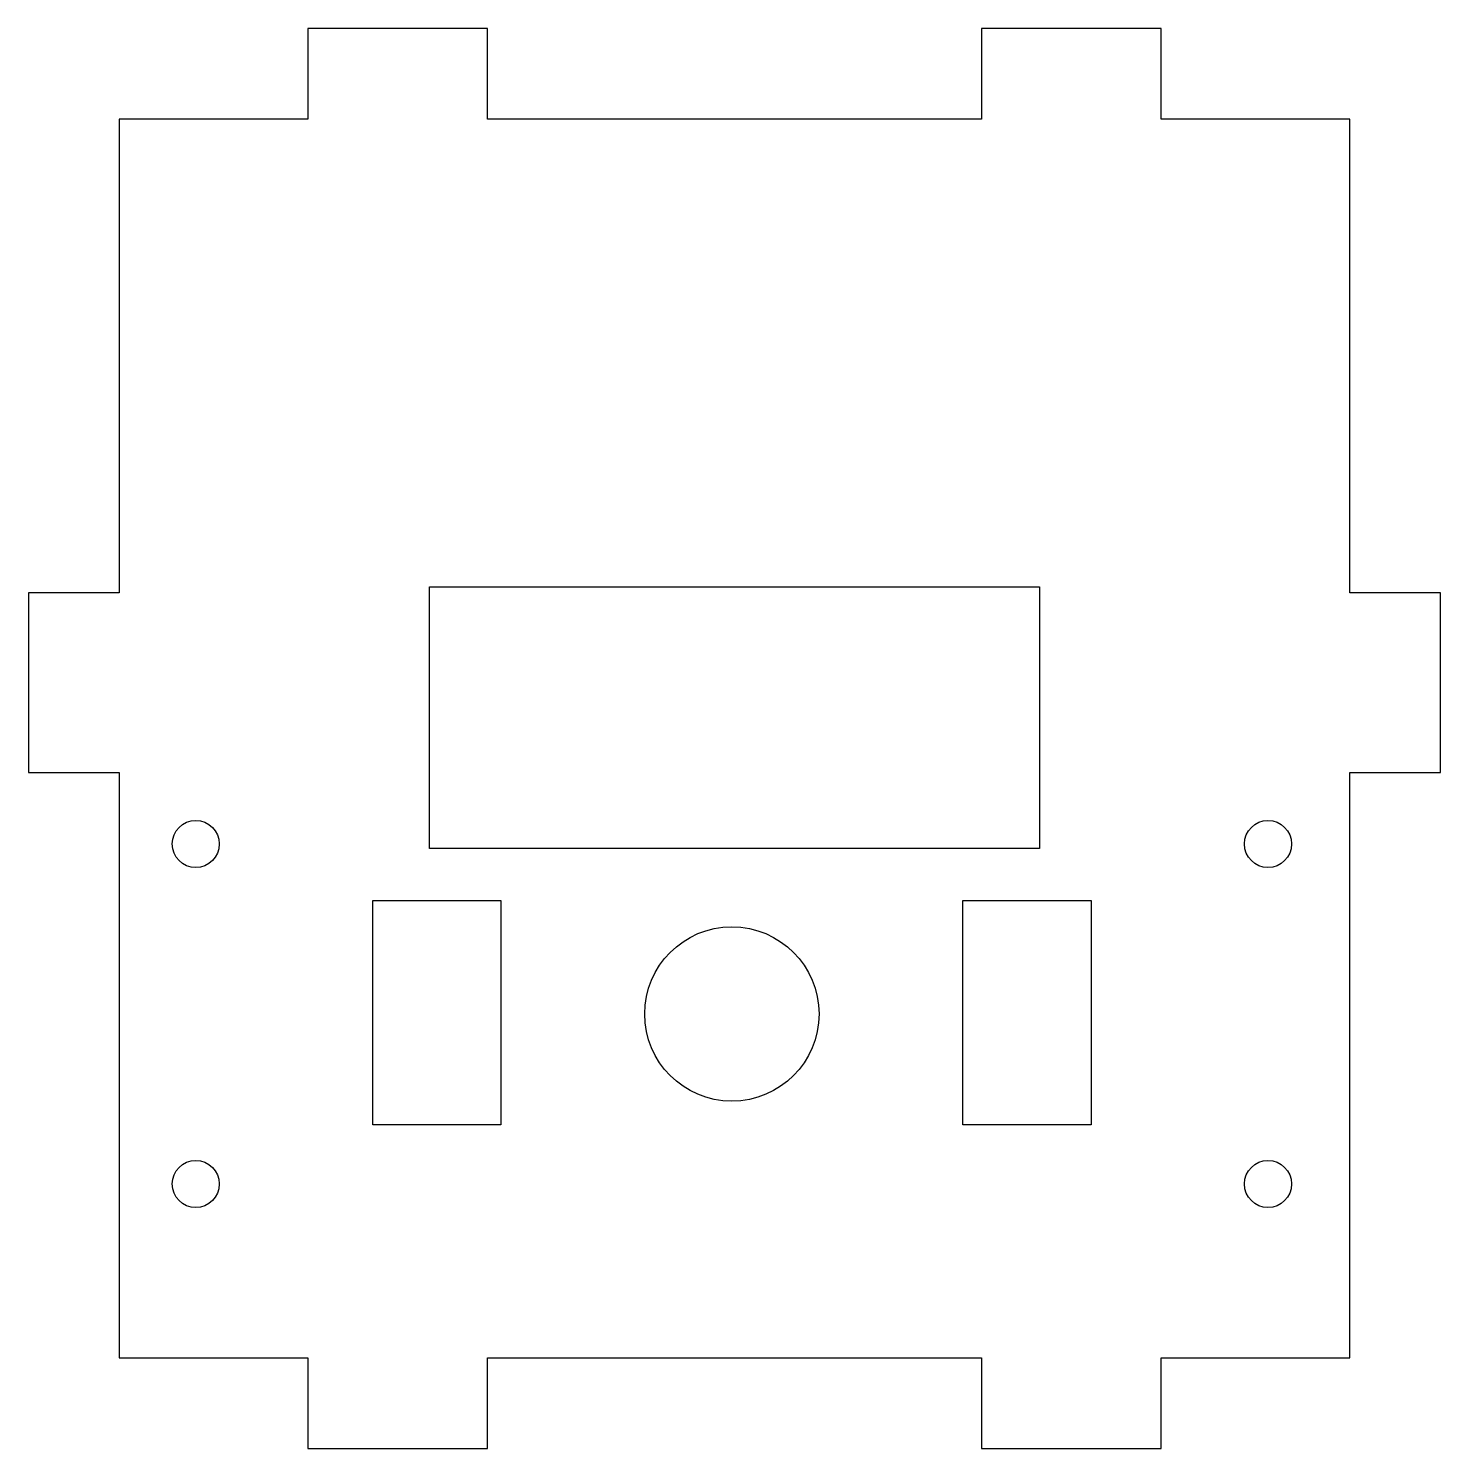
# Model space of a CAD drawing. Header units: millimetres. Extents: x -12.6 to 68.4, y -18.4 to 63.
import ezdxf

# ---------------------------------------------------------------- set-up
doc = ezdxf.new("R2010")
doc.units = ezdxf.units.MM

msp = doc.modelspace()

# ---------------------------------------------------------------- linework, layer by layer
for points in [[(52.379, -13.225), (63.2, -13.225), (63.2, 20.344), (68.4, 20.344), (68.4, 30.656), (63.2, 30.656), (63.2, 57.825), (52.379, 57.825), (52.379, 63.025), (42.067, 63.025), (42.067, 57.825), (13.733, 57.825), (13.733, 63.025), (3.421, 63.025), (3.421, 57.825), (-7.4, 57.825), (-7.4, 30.656), (-12.6, 30.656), (-12.6, 20.344), (-7.4, 20.344), (-7.4, -13.225), (3.421, -13.225), (3.421, -18.425), (13.733, -18.425), (13.733, -13.225), (42.067, -13.225), (42.067, -18.425), (52.379, -18.425)], [(10.4, 16), (10.4, 31), (45.4, 31), (45.4, 16)], [(7.15, 0.15), (7.15, 13), (14.5, 13), (14.5, 0.15)], [(41, 0.15), (41, 13), (48.35, 13), (48.35, 0.15)]]:
    msp.add_lwpolyline(points, close=True)
for centre, radius in [((-3, 16.25), 1.35), ((58.5, 16.25), 1.35), ((27.75, 6.5), 5), ((-3, -3.25), 1.35), ((58.5, -3.25), 1.35)]:
    msp.add_circle(centre, radius)

doc.saveas('drawing.dxf')
